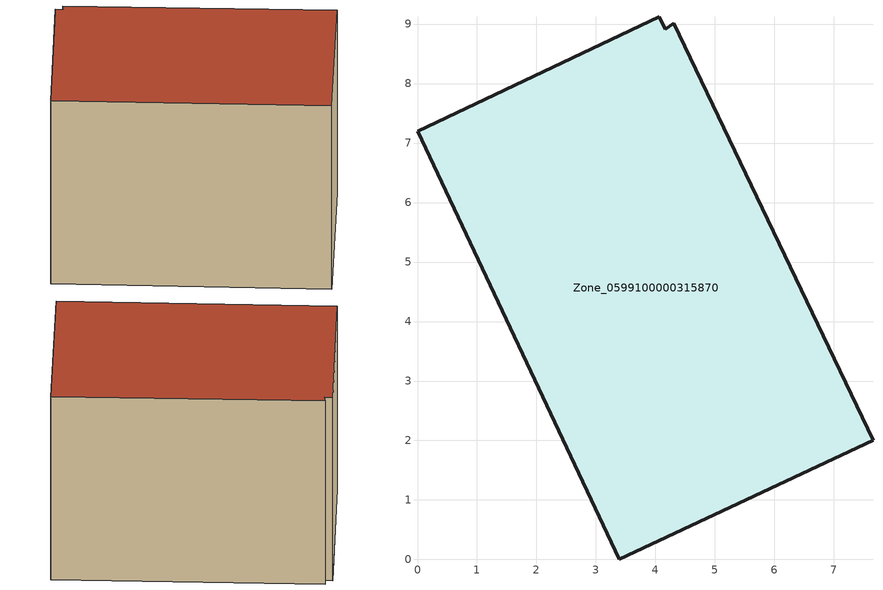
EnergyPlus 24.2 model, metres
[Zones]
Zone_0599100000315870
 floor ground (C_G): 4.31,9.02 7.66,2.01 3.39,0 0,7.2 4.06,9.13 4.16,8.91 z0
 wall outside (C_F): 3.39,0 7.66,2.01 4.31,9.02 4.16,8.91 4.06,9.13 0,7.2 3.39,0 z0:6.33
 roof outside (C_R): 7.66,2.01 4.31,9.02 4.16,8.91 4.06,9.13 0,7.2 3.39,0 z6.33
[BUILDING]
Pand.0599100000315870: North Axis=0; Terrain=City; Loads Convergence Tolerance Value=0.04; Temperature Convergence Tolerance Value=0.4; Solar Distribution=FullExterior; Maximum Number of Warmup Days=25; Minimum Number of Warmup Days=1
[Site:Location]
Rotterdam.The.Hague.AP_ZH_NLD Design_Conditions: Latitude=51.96; Longitude=4.45; Time Zone=1; Elevation=-4.5
[SITE:GROUNDTEMPERATURE:BUILDINGSURFACE]
18, 18, 18, 18, 18, 18, 18, 18, 18, 18, 18, 18
[MATERIAL] Thermal Absorptance=0.9; Solar Absorptance=0.7; Visible Absorptance=0.7
Name | Roughness | Thickness | Conductivity | Density | Specific Heat
G.TI.1946 | MediumSmooth | 0.15 | 1 | 540 | 1210
F.TI.1946 | Rough | 0.3 | 0.857143 | 1920 | 840
R.TI.1946 | MediumRough | 0.2 | 0.1 | 1500 | 1000
[CONSTRUCTION]
C_G: G.TI.1946
C_F: F.TI.1946
C_R: R.TI.1946
[ZONE]
Zone_0599100000315870: Type=1; Multiplier=1; Ceiling Height=Autocalculate; Volume=Autocalculate; Floor Area=autocalculate; Part of Total Floor Area=Yes
[ZONEINFILTRATION:DESIGNFLOWRATE]
Infil_Zone_0599100000315870: Zone or ZoneList or Space or SpaceList=Zone_0599100000315870; Schedule=AlwaysOn; Design Flow Rate Calculation Method=Flow/Area; Flow Rate per Floor Area=0.003; Constant Term Coefficient=1; Temperature Term Coefficient=0; Velocity Term Coefficient=0; Velocity Squared Term Coefficient=0
[HVACTEMPLATE:ZONE:IDEALLOADSAIRSYSTEM]
Zone_0599100000315870: Maximum Heating Supply Air Temperature=50; Minimum Cooling Supply Air Temperature=13; Maximum Heating Supply Air Humidity Ratio=0.0156; Minimum Cooling Supply Air Humidity Ratio=0.0077; Heating Limit=NoLimit; Cooling Limit=NoLimit; Dehumidification Control Type=ConstantSensibleHeatRatio; Cooling Sensible Heat Ratio=0.7; Dehumidification Setpoint=60; Humidification Control Type=None; Humidification Setpoint=30; Outdoor Air Method=None; Outdoor Air Flow Rate per Person=0.00944; Outdoor Air Flow Rate per Zone Floor Area=0; Outdoor Air Flow Rate per Zone=0; Demand Controlled Ventilation Type=None; Outdoor Air Economizer Type=NoEconomizer; Heat Recovery Type=None; Sensible Heat Recovery Effectiveness=0.7; Latent Heat Recovery Effectiveness=0.65
[ZONECONTROL:THERMOSTAT]
ThermostatControl_Zone_0599100000315870: Zone or ZoneList=Zone_0599100000315870; Control Type Schedule=DualSetpointControlType; Control 1=Thermostat_Zone_0599100000315870; Temperature Difference Between Cutout And Setpoint=0
[THERMOSTATSETPOINT:DUALSETPOINT]
Thermostat_Zone_0599100000315870: Heating Setpoint Temperature Schedule=HeatingSetpoint_Zone_0599100000315870; Cooling Setpoint Temperature Schedule=CoolingSetpoint_Zone_0599100000315870
[SCHEDULE:COMPACT]
HeatingSetpoint_Zone_0599100000315870: Through: 12/31, For: AllDays, Until: 24:00, 21
CoolingSetpoint_Zone_0599100000315870: Through: 12/31, For: AllDays, Until: 24:00, 24
DualSetpointControlType: Through: 12/31, For: AllDays, Until: 24:00, 4
AlwaysOn: Through: 12/31, For: AllDays, Until: 24:00, 1
